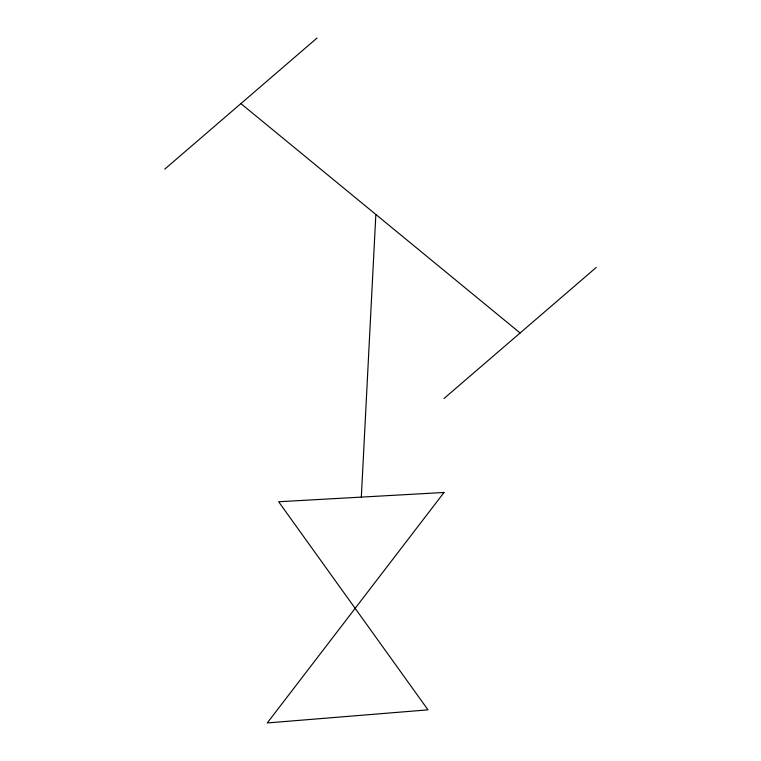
<?xml version="1.0" encoding="UTF-8"?>
<svg xmlns="http://www.w3.org/2000/svg" width="761" height="761" viewBox="0 0 761 761"><rect width="100%" height="100%" fill="white"/><g stroke="black" fill="none" stroke-linecap="round" stroke-linejoin="round"><path stroke-width="1.14" d="M361.323 497.114L375.848 214.469M164.776 169.132L317.014 38.05M443.986 398.526L596.224 267.453M240.895 103.591L520.105 332.985M444.015 492.472L267.273 722.95L427.996 709.851L278.64 501.746L444.015 492.472"/></g></svg>
